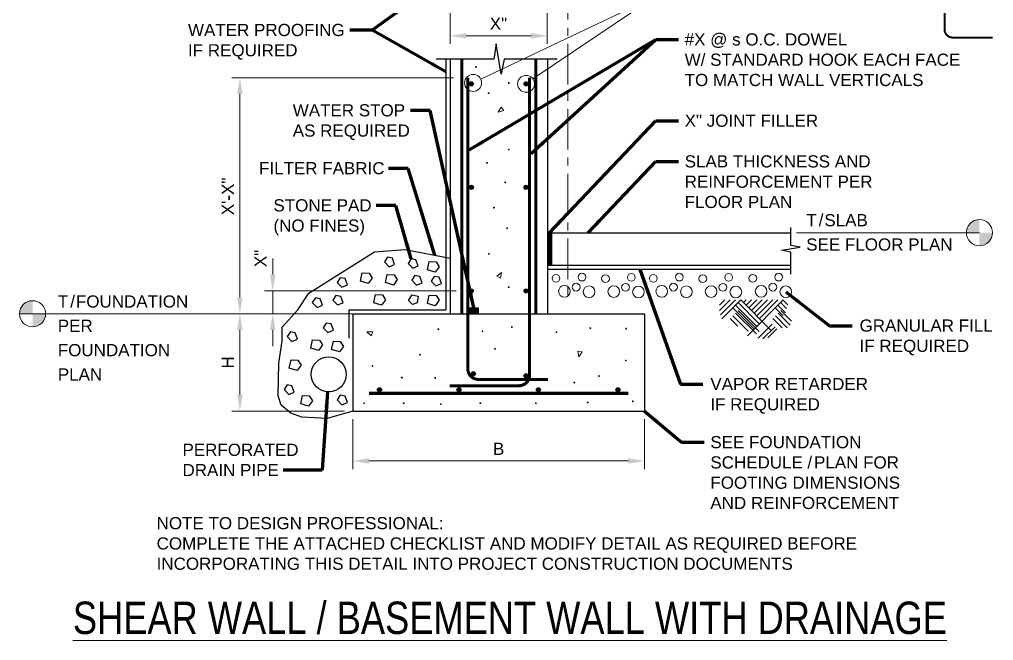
# Model space of a CAD drawing. Header units: inches. Extents: x -1212 to -1092, y 1785 to 1942.
# Drawn here: x -1212.4 to -1092.3, y 1784.5 to 1861.1 of the extents above; entities that cross this region are included whole.
import ezdxf

# ---------------------------------------------------------------- set-up
doc = ezdxf.new("R2010")
doc.units = ezdxf.units.IN
doc.header["$LTSCALE"] = 5
doc.header["$MEASUREMENT"] = 0
doc.linetypes.add('CENTER', pattern=[2, 1.25, -0.25, 0.25, -0.25])
for name, color, linetype, lineweight in [('S-ANNO-DIMS', 1, 'Continuous', 20), ('S-ANNO-TEXT', 7, 'Continuous', 20), ('S-DETL', 3, 'Continuous', 30), ('S-DETL-PATT', 7, 'Continuous', 15), ('S-GRID', 9, 'CENTER', 20)]:
    doc.layers.add(name, color=color, linetype=linetype, lineweight=lineweight)
doc.styles.add('Romans', font='arial.ttf')
doc.dimstyles.get("Standard").update_dxf_attribs({"dimtxt": 0.18, "dimasz": 0.18, "dimexe": 0.18, "dimexo": 0.0625, "dimgap": 0.09, "dimtad": 0, "dimtih": 1, "dimtoh": 1, "dimdec": 4, "dimzin": 0, "dimdsep": 46, "dimtxsty": 'Standard', "dimcen": 0.09, "dimadec": 0, "dimazin": 0, "dimtfac": 1, "dimtdec": 4, "dimtofl": 0, "dimtmove": 0, "dimatfit": 3, "dimfxl": 1, "dimtolj": 1, "dimtzin": 0, "dimarcsym": 0})

# ---------------------------------------------------------------- blocks, each defined once
blk = doc.blocks.new('*D6')
at = {"layer": 'Defpoints', "color": 0, "transparency": 16777216}
for p in [(-1185.2, 1824.81), (-1171.29, 1824.81), (-1171.29, 1812.81)]:
    blk.add_point(p, dxfattribs=at)
at = {"layer": 'S-ANNO-DIMS', "transparency": 16777216}
for p, q in [((-1172.29, 1824.81), (-1186.2, 1824.81)), ((-1185.2, 1814.81), (-1185.2, 1822.81)), ((-1172.29, 1812.81), (-1186.2, 1812.81))]:
    blk.add_line(p, q, dxfattribs=at)
for points in [[(-1185.54, 1822.81), (-1184.87, 1822.81), (-1185.2, 1824.81)], [(-1185.54, 1814.81), (-1184.87, 1814.81), (-1185.2, 1812.81)]]:
    blk.add_solid(points, dxfattribs=at)
at = {"layer": 'S-ANNO-DIMS', "transparency": 16777216, "insert": (-1186.7, 1818.81), "char_height": 1.5, "attachment_point": 5, "rotation": 90, "style": 'Romans'}
blk.add_mtext('\\A1;H', dxfattribs=at)
blk = doc.blocks.new('*D7')
at = {"layer": 'Defpoints', "color": 0, "transparency": 16777216}
for p in [(-1171.29, 1812.81), (-1135.29, 1812.81), (-1171.29, 1806.65)]:
    blk.add_point(p, dxfattribs=at)
at = {"layer": 'S-ANNO-DIMS', "transparency": 16777216}
for p, q in [((-1171.29, 1811.81), (-1171.29, 1805.65)), ((-1135.29, 1811.81), (-1135.29, 1805.65)), ((-1137.29, 1806.65), (-1169.29, 1806.65))]:
    blk.add_line(p, q, dxfattribs=at)
for points in [[(-1169.29, 1806.98), (-1169.29, 1806.31), (-1171.29, 1806.65)], [(-1137.29, 1806.98), (-1137.29, 1806.31), (-1135.29, 1806.65)]]:
    blk.add_solid(points, dxfattribs=at)
at = {"layer": 'S-ANNO-DIMS', "transparency": 16777216, "insert": (-1153.29, 1808.15), "char_height": 1.5, "attachment_point": 5, "style": 'Romans'}
blk.add_mtext('\\A1;B', dxfattribs=at)
blk = doc.blocks.new('*D8')
at = {"layer": 'Defpoints', "color": 0, "transparency": 16777216}
for p in [(-1159.29, 1864.09), (-1147.29, 1864.09), (-1159.29, 1859.08)]:
    blk.add_point(p, dxfattribs=at)
at = {"layer": 'S-ANNO-DIMS', "transparency": 16777216}
for p, q in [((-1159.29, 1863.09), (-1159.29, 1858.08)), ((-1147.29, 1863.09), (-1147.29, 1858.08)), ((-1149.29, 1859.08), (-1157.29, 1859.08))]:
    blk.add_line(p, q, dxfattribs=at)
for points in [[(-1157.29, 1859.42), (-1157.29, 1858.75), (-1159.29, 1859.08)], [(-1149.29, 1859.42), (-1149.29, 1858.75), (-1147.29, 1859.08)]]:
    blk.add_solid(points, dxfattribs=at)
at = {"layer": 'S-ANNO-DIMS', "transparency": 16777216, "insert": (-1153.32, 1860.58), "char_height": 1.5, "attachment_point": 5, "style": 'Romans'}
blk.add_mtext('\\A1;X"', dxfattribs=at)
blk = doc.blocks.new('*D4')
at = {"layer": 'Defpoints', "color": 0, "transparency": 16777216}
for p in [(-1181.16, 1827.63), (-1157.54, 1827.63), (-1159.79, 1824.81)]:
    blk.add_point(p, dxfattribs=at)
at = {"layer": 'S-ANNO-DIMS', "transparency": 16777216}
for p, q in [((-1181.16, 1829.63), (-1181.16, 1831.63)), ((-1158.54, 1827.63), (-1182.16, 1827.63)), ((-1181.16, 1824.81), (-1181.16, 1827.63)), ((-1160.79, 1824.81), (-1182.16, 1824.81)), ((-1181.16, 1822.81), (-1181.16, 1820.81))]:
    blk.add_line(p, q, dxfattribs=at)
for points in [[(-1181.49, 1829.63), (-1180.82, 1829.63), (-1181.16, 1827.63)], [(-1181.49, 1822.81), (-1180.82, 1822.81), (-1181.16, 1824.81)]]:
    blk.add_solid(points, dxfattribs=at)
at = {"layer": 'S-ANNO-DIMS', "transparency": 16777216, "insert": (-1182.66, 1831.63), "char_height": 1.5, "attachment_point": 5, "rotation": 90, "style": 'Romans'}
blk.add_mtext('\\A1;X"', dxfattribs=at)
blk = doc.blocks.new('*D12')
at = {"layer": 'Defpoints', "color": 0, "transparency": 16777216}
for p in [(-1185.2, 1853.91), (-1157.85, 1853.91), (-1171.29, 1824.81)]:
    blk.add_point(p, dxfattribs=at)
at = {"layer": 'S-ANNO-DIMS', "transparency": 16777216}
for p, q in [((-1158.85, 1853.91), (-1186.2, 1853.91)), ((-1185.2, 1826.81), (-1185.2, 1851.91)), ((-1172.29, 1824.81), (-1186.2, 1824.81))]:
    blk.add_line(p, q, dxfattribs=at)
for points in [[(-1185.54, 1851.91), (-1184.87, 1851.91), (-1185.2, 1853.91)], [(-1185.54, 1826.81), (-1184.87, 1826.81), (-1185.2, 1824.81)]]:
    blk.add_solid(points, dxfattribs=at)
at = {"layer": 'S-ANNO-DIMS', "transparency": 16777216, "insert": (-1186.7, 1839.28), "char_height": 1.5, "attachment_point": 5, "rotation": 90, "style": 'Romans'}
blk.add_mtext('\\A1;X\'-X"', dxfattribs=at)

msp = doc.modelspace()

# ---------------------------------------------------------------- hatches: boundary and pattern name
at = {"layer": 'S-ANNO-TEXT'}
h = msp.add_hatch(color=256, dxfattribs=at)
h.dxf.hatch_style = 1
h.paths.add_polyline_path([(-1094.0003553, 1836.4207286, 0.4142135624), (-1095.6139295, 1834.8071545), (-1094.0003553, 1834.8071545)])
h = msp.add_hatch(color=256, dxfattribs=at)
h.dxf.hatch_style = 1
h.paths.add_polyline_path([(-1092.3863921, 1834.8058807), (-1093.9999662, 1834.8058807), (-1093.9999662, 1833.1923065, 0.4142135624)])
h = msp.add_hatch(color=256, dxfattribs=at)
h.dxf.hatch_style = 1
h.paths.add_polyline_path([(-1210.7732071, 1826.4207286, 0.4142135624), (-1212.3867812, 1824.8071545), (-1210.7732071, 1824.8071545)])
h = msp.add_hatch(color=256, dxfattribs=at)
h.dxf.hatch_style = 1
h.paths.add_polyline_path([(-1209.1592438, 1824.8058807), (-1210.7728179, 1824.8058807), (-1210.7728179, 1823.1923065, 0.4142135624)])
at = {"layer": 'S-DETL'}
h = msp.add_hatch(color=256, dxfattribs=at)
h.dxf.hatch_style = 1
h.paths.add_polyline_path([(-1156.9107945, 1853.1625642, 1), (-1156.4107945, 1853.1625642, 1)])
h = msp.add_hatch(color=256, dxfattribs=at)
h.dxf.hatch_style = 1
h.paths.add_polyline_path([(-1150.1607945, 1853.1625642, 1), (-1149.6607945, 1853.1625642, 1)])
h = msp.add_hatch(color=256, dxfattribs=at)
h.dxf.hatch_style = 1
h.paths.add_polyline_path([(-1156.905907, 1840.3959253, 1), (-1156.405907, 1840.3959253, 1)])
h = msp.add_hatch(color=256, dxfattribs=at)
h.dxf.hatch_style = 1
h.paths.add_polyline_path([(-1150.165682, 1840.3959253, 1), (-1149.665682, 1840.3959253, 1)])
h = msp.add_hatch(color=256, dxfattribs=at)
h.dxf.hatch_style = 1
h.paths.add_polyline_path([(-1156.9107945, 1827.6292864, 1), (-1156.4107945, 1827.6292864, 1)])
h = msp.add_hatch(color=256, dxfattribs=at)
h.dxf.hatch_style = 1
h.paths.add_polyline_path([(-1150.1607945, 1827.6292864, 1), (-1149.6607945, 1827.6292864, 1)])
at = {"layer": 'S-DETL', "linetype": 'Continuous'}
h = msp.add_hatch(color=256, dxfattribs=at)
h.dxf.hatch_style = 1
h.paths.add_polyline_path([(-1155.8343387, 1825.5333961), (-1156.8921926, 1825.5333961), (-1156.8921926, 1824.8071545), (-1155.8343387, 1824.8071545)])
at = {"layer": 'S-DETL'}
h = msp.add_hatch(color=256, dxfattribs=at)
h.dxf.hatch_style = 1
h.paths.add_polyline_path([(-1156.154513, 1817.4034355, 1), (-1156.654513, 1817.4034355, 1)])
h = msp.add_hatch(color=256, dxfattribs=at)
h.dxf.hatch_style = 1
h.paths.add_polyline_path([(-1150.1663571, 1817.1471539, 1), (-1149.6663571, 1817.1471539, 1)])
h = msp.add_hatch(color=256, dxfattribs=at)
h.dxf.hatch_style = 1
h.paths.add_polyline_path([(-1167.7379515, 1815.4321545, 1), (-1168.2379515, 1815.4321545, 1)])
h = msp.add_hatch(color=256, dxfattribs=at)
h.dxf.hatch_style = 1
h.paths.add_polyline_path([(-1157.9365135, 1815.4321545, 1), (-1158.4365135, 1815.4321545, 1)])
h = msp.add_hatch(color=256, dxfattribs=at)
h.dxf.hatch_style = 1
h.paths.add_polyline_path([(-1148.1350755, 1815.4321545, 1), (-1148.6350755, 1815.4321545, 1)])
h = msp.add_hatch(color=256, dxfattribs=at)
h.dxf.hatch_style = 1
h.paths.add_polyline_path([(-1138.3336376, 1815.4321545, 1), (-1138.8336376, 1815.4321545, 1)])

# ---------------------------------------------------------------- linework, layer by layer
at = {"layer": 'S-ANNO-TEXT'}
for p, q in [((-1094.0003553, 1834.8071545), (-1116.5493044, 1834.8071545)), ((-1173.033448, 1824.8071545), (-1212.3867812, 1824.8071545))]:
    msp.add_line(p, q, dxfattribs=at)
for points in [[(-1155.5008475, 1853.7414842), (-1133.901355, 1863.9970178), (-1131.1276522, 1863.9963387)], [(-1149.0573939, 1853.7680707), (-1133.901355, 1863.9970178), (-1131.1276522, 1863.9963387)]]:
    msp.add_lwpolyline(points, dxfattribs=at)
for centre, radius in [((-1156.4371065, 1853.274205), 1.0463894), ((-1149.9107945, 1853.1625642), 1.0463894), ((-1094.0003553, 1834.8071545), 1.6135741), ((-1210.7732071, 1824.8071545), 1.6135741)]:
    msp.add_circle(centre, radius, dxfattribs=at)
at = {"layer": 'S-DETL', "linetype": 'Continuous'}
for p, q in [((-1159.7857945, 1856.2200344), (-1159.7857945, 1825.3071545)), ((-1159.2857945, 1856.2200344), (-1159.2857945, 1824.8071545)), ((-1159.2857945, 1856.2200344), (-1159.2857945, 1824.8071545)), ((-1147.2857945, 1856.2200344), (-1147.2857945, 1824.8071545)), ((-1147.2857945, 1834.8071545), (-1117.2474986, 1834.8071545)), ((-1147.1607945, 1834.8071545), (-1147.1607945, 1830.8071545)), ((-1147.0357945, 1834.8071545), (-1147.0357945, 1830.8071545)), ((-1146.9107945, 1834.8071545), (-1146.9107945, 1830.8071545)), ((-1146.9107945, 1834.8071545), (-1146.9107945, 1830.8071545)), ((-1146.7857945, 1834.8071545), (-1146.7857945, 1830.8071545)), ((-1147.2857945, 1830.8071545), (-1117.2474986, 1830.8071545)), ((-1147.2857945, 1830.3071545), (-1117.2474986, 1830.3071545)), ((-1171.7857945, 1825.3071545), (-1159.7857945, 1825.3071545)), ((-1171.7857945, 1825.3071545), (-1171.7857945, 1821.8071545)), ((-1171.2857945, 1824.8071545), (-1159.2857945, 1824.8071545)), ((-1171.2857945, 1824.8071545), (-1171.2857945, 1812.8071545)), ((-1159.2857945, 1824.8071545), (-1147.2857945, 1824.8071545)), ((-1147.2857945, 1824.8071545), (-1135.2857945, 1824.8071545)), ((-1135.2857945, 1824.8071545), (-1135.2857945, 1812.8071545)), ((-1171.2857945, 1812.8071545), (-1135.2857945, 1812.8071545))]:
    msp.add_line(p, q, dxfattribs=at)
at = {"layer": 'S-DETL'}
for p, q in [((-1166.9959891, 1831.7884051), (-1167.3794517, 1831.2071793)), ((-1167.3794517, 1831.2071793), (-1166.7980747, 1830.6135856)), ((-1166.402246, 1831.6771049), (-1166.9959891, 1831.7884051)), ((-1166.7980747, 1830.6135856), (-1166.1177431, 1830.8980173)), ((-1166.1177431, 1830.8980173), (-1166.402246, 1831.6771049)), ((-1164.0876607, 1831.5876383), (-1164.4711233, 1831.0064125)), ((-1164.4711233, 1831.0064125), (-1163.8897464, 1830.4128188)), ((-1163.4939176, 1831.4763381), (-1164.0876607, 1831.5876383)), ((-1163.2094147, 1830.6972505), (-1163.4939176, 1831.4763381)), ((-1162.0769469, 1830.2236104), (-1161.8637964, 1831.239673)), ((-1161.8637964, 1831.239673), (-1161.0131527, 1831.2005626)), ((-1161.0131527, 1831.2005626), (-1160.6296902, 1830.6069716)), ((-1170.3354599, 1828.820397), (-1170.1223094, 1829.8364596)), ((-1170.1223094, 1829.8364596), (-1169.2716658, 1829.7973492)), ((-1169.2716658, 1829.7973492), (-1168.8882032, 1829.2037582)), ((-1167.2355756, 1828.6451973), (-1167.022425, 1829.66126)), ((-1167.022425, 1829.66126), (-1166.1717814, 1829.6221495)), ((-1166.1717814, 1829.6221495), (-1165.7883189, 1829.0285586)), ((-1163.612781, 1829.5136942), (-1163.9962436, 1828.9324684)), ((-1163.8897464, 1830.4128188), (-1163.2094147, 1830.6972505)), ((-1163.0190379, 1829.4023941), (-1163.612781, 1829.5136942)), ((-1161.1121124, 1829.9268135), (-1162.0769469, 1830.2236104)), ((-1160.6296902, 1830.6069716), (-1161.1121124, 1829.9268135)), ((-1172.8181095, 1829.2476561), (-1173.2015721, 1828.6664302)), ((-1173.2015721, 1828.6664302), (-1172.6201951, 1828.0728365)), ((-1172.2243663, 1829.1363559), (-1172.8181095, 1829.2476561)), ((-1172.6201951, 1828.0728365), (-1171.9398635, 1828.3572682)), ((-1171.9398635, 1828.3572682), (-1172.2243663, 1829.1363559)), ((-1169.3706255, 1828.5236001), (-1170.3354599, 1828.820397)), ((-1168.8882032, 1829.2037582), (-1169.3706255, 1828.5236001)), ((-1166.2707411, 1828.3484005), (-1167.2355756, 1828.6451973)), ((-1165.7883189, 1829.0285586), (-1166.2707411, 1828.3484005)), ((-1163.9962436, 1828.9324684), (-1163.4148666, 1828.3388747)), ((-1163.4148666, 1828.3388747), (-1162.734535, 1828.6233064)), ((-1162.734535, 1828.6233064), (-1163.0190379, 1829.4023941)), ((-1161.2383774, 1829.4137463), (-1161.62184, 1828.8325205)), ((-1161.62184, 1828.8325205), (-1161.0404631, 1828.2389268)), ((-1160.6446343, 1829.3024461), (-1161.2383774, 1829.4137463)), ((-1161.0404631, 1828.2389268), (-1160.3601314, 1828.5233585)), ((-1160.3601314, 1828.5233585), (-1160.6446343, 1829.3024461)), ((-1168.6955508, 1826.1455804), (-1168.4824002, 1827.1616431)), ((-1168.4824002, 1827.1616431), (-1167.6317566, 1827.1225326)), ((-1167.6317566, 1827.1225326), (-1167.248294, 1826.5289417)), ((-1164.4090062, 1826.4246534), (-1163.9596963, 1827.1235621)), ((-1163.9596963, 1827.1235621), (-1163.2358986, 1826.9826035)), ((-1162.0769469, 1826.0882212), (-1161.8637964, 1827.1042838)), ((-1161.8637964, 1827.1042838), (-1161.0131527, 1827.0651734)), ((-1175.891292, 1826.7606678), (-1176.2747546, 1826.179442)), ((-1176.2747546, 1826.179442), (-1175.6933776, 1825.5858483)), ((-1175.2975489, 1826.6493676), (-1175.891292, 1826.7606678)), ((-1175.013046, 1825.87028), (-1175.2975489, 1826.6493676)), ((-1173.352256, 1827.0649427), (-1173.7357186, 1826.4837169)), ((-1173.7357186, 1826.4837169), (-1173.1543416, 1825.8901232)), ((-1172.7585129, 1826.9536425), (-1173.352256, 1827.0649427)), ((-1173.1543416, 1825.8901232), (-1172.47401, 1826.1745549)), ((-1172.47401, 1826.1745549), (-1172.7585129, 1826.9536425)), ((-1167.7307163, 1825.8487836), (-1168.6955508, 1826.1455804)), ((-1167.248294, 1826.5289417), (-1167.7307163, 1825.8487836)), ((-1163.9159167, 1825.9329932), (-1164.4090062, 1826.4246534)), ((-1163.3569537, 1826.1620762), (-1163.9159167, 1825.9329932)), ((-1163.2358986, 1826.9826035), (-1163.3569537, 1826.1620762)), ((-1161.1121124, 1825.7914244), (-1162.0769469, 1826.0882212)), ((-1160.6296902, 1826.4715824), (-1161.1121124, 1825.7914244)), ((-1161.0131527, 1827.0651734), (-1160.6296902, 1826.4715824)), ((-1175.6933776, 1825.5858483), (-1175.013046, 1825.87028)), ((-1174.5466504, 1823.660031), (-1174.930113, 1823.0788052)), ((-1173.9529073, 1823.5487308), (-1174.5466504, 1823.660031)), ((-1173.6684044, 1822.7696431), (-1173.9529073, 1823.5487308)), ((-1178.9811822, 1822.5655933), (-1179.3646448, 1821.9843675)), ((-1178.3874391, 1822.4542931), (-1178.9811822, 1822.5655933)), ((-1178.1029362, 1821.6752054), (-1178.3874391, 1822.4542931)), ((-1174.930113, 1823.0788052), (-1174.3487361, 1822.4852115)), ((-1174.3487361, 1822.4852115), (-1173.6684044, 1822.7696431)), ((-1179.3646448, 1821.9843675), (-1178.7832679, 1821.3907737)), ((-1178.7832679, 1821.3907737), (-1178.1029362, 1821.6752054)), ((-1176.4608164, 1820.5785289), (-1176.2476658, 1821.5945916)), ((-1176.2476658, 1821.5945916), (-1175.3970222, 1821.5554811)), ((-1175.3970222, 1821.5554811), (-1175.0135596, 1820.9618902)), ((-1173.8864693, 1820.3911238), (-1173.6733187, 1821.4071865)), ((-1173.6733187, 1821.4071865), (-1172.8226751, 1821.368076)), ((-1172.8226751, 1821.368076), (-1172.4392125, 1820.7744851)), ((-1175.4959819, 1820.2817321), (-1176.4608164, 1820.5785289)), ((-1175.0135596, 1820.9618902), (-1175.4959819, 1820.2817321)), ((-1172.9216348, 1820.094327), (-1173.8864693, 1820.3911238)), ((-1172.4392125, 1820.7744851), (-1172.9216348, 1820.094327)), ((-1179.1128454, 1818.0930741), (-1178.8996948, 1819.1091367)), ((-1178.8996948, 1819.1091367), (-1178.0490512, 1819.0700263)), ((-1178.0490512, 1819.0700263), (-1177.6655886, 1818.4764353)), ((-1178.1480109, 1817.7962772), (-1179.1128454, 1818.0930741)), ((-1177.6655886, 1818.4764353), (-1178.1480109, 1817.7962772)), ((-1179.377011, 1816.0360816), (-1179.7604736, 1815.4548557)), ((-1179.7604736, 1815.4548557), (-1179.1790966, 1814.861262)), ((-1178.7832679, 1815.9247814), (-1179.377011, 1816.0360816)), ((-1179.1790966, 1814.861262), (-1178.498765, 1815.1456937)), ((-1178.498765, 1815.1456937), (-1178.7832679, 1815.9247814)), ((-1177.7086511, 1813.694539), (-1177.4955006, 1814.7106016)), ((-1177.4955006, 1814.7106016), (-1176.644857, 1814.6714912)), ((-1176.2613944, 1814.0779002), (-1176.7438167, 1813.3977421)), ((-1176.644857, 1814.6714912), (-1176.2613944, 1814.0779002)), ((-1172.8261574, 1814.7631133), (-1173.20962, 1814.1818875)), ((-1173.20962, 1814.1818875), (-1172.628243, 1813.5882938)), ((-1172.2324143, 1814.6518131), (-1172.8261574, 1814.7631133)), ((-1171.9479114, 1813.8727255), (-1172.2324143, 1814.6518131)), ((-1176.7438167, 1813.3977421), (-1177.7086511, 1813.694539)), ((-1172.628243, 1813.5882938), (-1171.9479114, 1813.8727255))]:
    msp.add_line(p, q, dxfattribs=at)
at = {"layer": 'S-DETL', "lineweight": 25, "const_width": 0.25}
msp.add_lwpolyline([(-1098.2989791, 1868.8069169), (-1098.2989791, 1859.8727511, 0.4142135624), (-1097.2989791, 1858.8727511), (-1092.3867812, 1858.8727511)], format="xyb", dxfattribs=at)
at = {"layer": 'S-DETL', "linetype": 'Continuous'}
for points in [[(-1146.0876982, 1856.2200344), (-1152.6016188, 1856.2200344), (-1152.9879426, 1854.3435676), (-1153.5836464, 1858.0965012), (-1153.8963909, 1856.2200344), (-1160.9838909, 1856.2200344)], [(-1117.2474986, 1829.6821362), (-1117.2474986, 1832.4209855), (-1118.4076795, 1832.6598416), (-1116.0873177, 1833.028153), (-1117.2474986, 1833.2215165), (-1117.2474986, 1835.4321727)]]:
    msp.add_lwpolyline(points, dxfattribs=at)
at = {"layer": 'S-DETL', "const_width": 0.375}
for points in [[(-1157.8482945, 1824.8071545), (-1157.8482945, 1856.2200344)], [(-1148.7232945, 1856.2200344), (-1148.7232945, 1824.8071545)], [(-1169.2857945, 1814.9946545), (-1137.2857945, 1814.9946545)]]:
    msp.add_lwpolyline(points, dxfattribs=at)
for points in [[(-1149.4732945, 1853.9125642), (-1149.4732945, 1817.2456611, -0.4142135624), (-1150.7857945, 1815.9331611), (-1159.3482945, 1815.9331611)], [(-1157.0982945, 1853.9125642), (-1157.0982945, 1818.0221539, 0.4142135624), (-1155.7857945, 1816.7096539), (-1147.2232945, 1816.7096539)]]:
    msp.add_lwpolyline(points, format="xyb", dxfattribs=at)
at = {"layer": 'S-DETL'}
msp.add_lwpolyline([(-1171.2857945, 1812.8071545), (-1174.460062, 1811.8747539), (-1177.5772222, 1812.0602533), (-1178.9255193, 1812.554912), (-1180.1006394, 1813.5194991), (-1180.4964681, 1814.6943159), (-1180.3975135, 1818.7010625), (-1180.0016797, 1821.409327), (-1180.0016797, 1823.1653696), (-1178.0596395, 1825.3047734), (-1176.6989762, 1827.3576128), (-1174.3611073, 1828.8168586), (-1168.609204, 1832.4278761), (-1164.8117121, 1832.7246729), (-1159.2857945, 1831.6665541)], dxfattribs=at)
at = {"layer": 'S-DETL', "linetype": 'Continuous'}
msp.add_lwpolyline([(-1156.8921926, 1825.5333961), (-1155.8343387, 1825.5333961), (-1155.8343387, 1824.8071545), (-1156.8921926, 1824.8071545)], close=True, dxfattribs=at)
at = {"layer": 'S-DETL'}
for centre, radius in [((-1156.6607945, 1853.1625642), 0.25), ((-1149.9107945, 1853.1625642), 0.25), ((-1156.655907, 1840.3959253), 0.25), ((-1149.915682, 1840.3959253), 0.25), ((-1156.6607945, 1827.6292864), 0.25), ((-1149.9107945, 1827.6292864), 0.25), ((-1174.2497814, 1817.3283811), 2.155117), ((-1156.404513, 1817.4034355), 0.25), ((-1149.9163571, 1817.1471539), 0.25), ((-1167.9879515, 1815.4321545), 0.25), ((-1158.1865135, 1815.4321545), 0.25), ((-1148.3850755, 1815.4321545), 0.25), ((-1138.5836376, 1815.4321545), 0.25)]:
    msp.add_circle(centre, radius, dxfattribs=at)
at = {"layer": 'S-DETL-PATT'}
for p, q in [((-1126.0536706, 1825.1994636), (-1124.7426904, 1826.5104439)), ((-1126.0536706, 1825.8549537), (-1125.3981805, 1826.5104439)), ((-1125.9430567, 1824.6545875), (-1124.0872003, 1826.5104439)), ((-1125.7516945, 1824.1904595), (-1123.4317101, 1826.5104439)), ((-1123.7594552, 1826.1826988), (-1121.1498589, 1823.5731025)), ((-1123.4317101, 1826.5104439), (-1119.7139914, 1822.7927251)), ((-1123.1039651, 1826.1826988), (-1122.77622, 1826.5104439)), ((-1122.77622, 1825.8549537), (-1122.1207299, 1826.5104439)), ((-1122.6012451, 1822.0969879), (-1118.1877891, 1826.5104439)), ((-1122.4484749, 1825.5272087), (-1121.4652398, 1826.5104439)), ((-1122.1207299, 1825.1994636), (-1120.8097496, 1826.5104439)), ((-1121.7929848, 1824.8717186), (-1120.1542595, 1826.5104439)), ((-1121.4652398, 1824.5439735), (-1119.4987694, 1826.5104439)), ((-1121.1374947, 1824.2162284), (-1118.8432792, 1826.5104439)), ((-1118.5155342, 1826.1826988), (-1117.7777882, 1825.4449447)), ((-1118.2199081, 1826.4783249), (-1117.635596, 1825.8940046)), ((-1124.4149453, 1825.5272087), (-1121.8564936, 1822.9687488)), ((-1124.0872003, 1825.8549537), (-1121.460553, 1823.2283065)), ((-1124.0704355, 1824.8717186), (-1121.5119837, 1822.3132587)), ((-1123.7426904, 1825.1994636), (-1121.1671877, 1822.623961)), ((-1119.1710243, 1825.5272087), (-1118.1877891, 1824.5439735)), ((-1118.8432792, 1825.8549537), (-1117.9009548, 1824.9126211)), ((-1118.8265144, 1824.8717186), (-1117.3386502, 1823.3838543)), ((-1118.4987694, 1825.1994636), (-1117.1877891, 1823.8884834)), ((-1124.7259256, 1824.2162284), (-1123.7870343, 1823.2773371)), ((-1124.3981805, 1824.5439735), (-1122.5216516, 1822.6674364)), ((-1121.2896988, 1821.7854334), (-1119.5507983, 1823.524334)), ((-1119.4820046, 1824.2162284), (-1118.3180589, 1823.0522746)), ((-1119.1542595, 1824.5439735), (-1117.7004971, 1823.0902029)), ((-1120.6930144, 1821.7001951), (-1119.2098369, 1823.1833726)), ((-1120.0792872, 1821.836578), (-1118.9711647, 1822.9447005))]:
    msp.add_line(p, q, dxfattribs=at)
at = {"layer": 'S-DETL-PATT', "flags": 128}
for points in [[(-1156.0941806, 1855.1935791, -1), (-1156.1121844, 1855.295684, -1)], [(-1152.0206745, 1853.215615, -1), (-1152.0386783, 1853.3177199, -1)], [(-1154.5200548, 1851.9666367, -1), (-1154.5380586, 1852.0687415, -1)], [(-1152.0206745, 1845.011348, -1), (-1152.0386783, 1845.1134528, -1)], [(-1154.7123185, 1843.3780722, -1), (-1154.7303223, 1843.480177, -1)], [(-1152.4711396, 1840.9595452, -1), (-1152.4891435, 1841.06165, -1)], [(-1153.8628151, 1837.8420582, -1), (-1153.880819, 1837.944163, -1)], [(-1152.2311947, 1835.3001089, -1), (-1152.2491985, 1835.4022138, -1)], [(-1154.4866667, 1832.1346639, -1), (-1154.5046706, 1832.2367687, -1)], [(-1152.0392387, 1828.0500414, -1), (-1152.0572425, 1828.1521463, -1)], [(-1160.7172769, 1822.8400764, -1), (-1160.7352808, 1822.9421813, -1)], [(-1155.2723428, 1822.6040411, -1), (-1155.2903466, 1822.706146, -1)], [(-1151.6630956, 1823.1179394, -1), (-1151.6810994, 1823.2200443, -1)], [(-1146.1443879, 1822.4944409, -1), (-1146.1623917, 1822.5965458, -1)], [(-1141.9693614, 1822.9740543, -1), (-1141.9873652, 1823.0761592, -1)], [(-1137.5543952, 1822.9260935, -1), (-1137.572399, 1823.0281984, -1)], [(-1153.7266117, 1820.4207962, -1), (-1153.7446156, 1820.5229011, -1)], [(-1162.9870405, 1819.7027804, -1), (-1163.0050443, 1819.8048853, -1)], [(-1137.6033567, 1818.9956347, -1), (-1137.6213606, 1819.0977396, -1)], [(-1168.8430704, 1818.3218083, -1), (-1168.8610742, 1818.4239132, -1)], [(-1165.2439118, 1816.8829682, -1), (-1165.2619156, 1816.985073, -1)], [(-1161.1168796, 1816.8350074, -1), (-1161.1348834, 1816.9371122, -1)], [(-1143.9564088, 1816.265611, -1), (-1143.9744127, 1816.3677158, -1)], [(-1140.9136088, 1817.0748141, -1), (-1140.9316127, 1817.1769189, -1)], [(-1142.300721, 1813.8051156, -1), (-1142.3187248, 1813.9072204, -1)], [(-1136.7385876, 1813.9573298, -1), (-1136.7565914, 1814.0594347, -1)], [(-1169.8667812, 1813.7299837, -1), (-1169.884785, 1813.8320886, -1)], [(-1164.9952955, 1813.7299837, -1), (-1165.0132994, 1813.8320886, -1)], [(-1160.4103688, 1813.6026956, -1), (-1160.4283726, 1813.7048004, -1)], [(-1155.5388831, 1813.7299837, -1), (-1155.5568869, 1813.8320886, -1)], [(-1148.6877886, 1813.7137517, -1), (-1148.7057925, 1813.8158566, -1)]]:
    msp.add_lwpolyline(points, format="xyb", close=True, dxfattribs=at)
for points in [[(-1152.6573983, 1849.8776436), (-1153.3563174, 1849.6565433), (-1152.9942815, 1850.2870319)], [(-1153.5155148, 1829.4600249), (-1152.9343664, 1829.9068357), (-1153.058929, 1829.1905467)], [(-1169.0037723, 1822.0656899), (-1169.5447104, 1822.5604215), (-1168.8176733, 1822.5621336)], [(-1143.0062861, 1820.1142517), (-1143.3995686, 1819.4956225), (-1143.5275034, 1820.2113169)]]:
    msp.add_lwpolyline(points, close=True, dxfattribs=at)
at = {"layer": 'S-DETL-PATT'}
for centre, radius in [((-1146.2123093, 1829.172453), 0.4799992), ((-1143.0148148, 1829.3272027), 0.4799992), ((-1140.1209681, 1829.1429073), 0.4799992), ((-1136.9234735, 1829.297657), 0.4799992), ((-1134.2070456, 1829.172453), 0.4799992), ((-1131.009551, 1829.3272027), 0.4799992), ((-1128.1157043, 1829.1429073), 0.4799992), ((-1124.9182098, 1829.297657), 0.4799992), ((-1121.9514938, 1829.172453), 0.4799992), ((-1118.7539992, 1829.3272027), 0.4799992), ((-1143.7370635, 1828.0894548), 0.4799992), ((-1137.6457223, 1828.0599091), 0.4799992), ((-1131.7317998, 1828.0894548), 0.4799992), ((-1125.6404585, 1828.0599091), 0.4799992), ((-1119.476248, 1828.0894548), 0.4799992), ((-1145.1810611, 1827.5737057), 0.7199988), ((-1142.1380663, 1827.5222058), 0.7199988), ((-1139.0897198, 1827.54416), 0.7199988), ((-1136.046725, 1827.4926601), 0.7199988), ((-1133.1757973, 1827.5737057), 0.7199988), ((-1130.1328025, 1827.5222058), 0.7199988), ((-1127.0844561, 1827.54416), 0.7199988), ((-1124.0414612, 1827.4926601), 0.7199988), ((-1120.9202456, 1827.5737057), 0.7199988), ((-1117.8772507, 1827.5222058), 0.7199988)]:
    msp.add_circle(centre, radius, dxfattribs=at)
at = {"layer": 'S-GRID', "linetype": 'CENTER', "ltscale": 0.8}
msp.add_line((-1144.727364, 1938.080647), (-1144.7517689, 1826.1822934), dxfattribs=at)

# ---------------------------------------------------------------- texts
at = {"layer": 'S-ANNO-TEXT', "style": 'Romans'}
for s, insert, char_height, attachment_point in [('\\A1;WATER PROOFING\\PIF REQUIRED', (-1191.6025362, 1860.5551874), 1.499999989, 1), ('\\A1;#X @ s O.C. DOWEL \\PW/ STANDARD{\\A0; HOOK EACH FACE \\PTO MATCH WALL VERTICALS}', (-1130.3515608, 1859.3911609), 1.499999989, 1), ('\\A1;WATER STOP\\PAS REQUIRED', (-1178.6841441, 1850.6505323), 1.499999989, 1), ('\\A1;X" JOINT FILLER', (-1130.3515608, 1849.3721018), 1.499999989, 1), ('\\A1;SLAB THICKNESS AND \\PREINFORCEMENT PER \\PFLOOR PLAN', (-1130.3515608, 1844.3491424), 1.499999989, 1), ('\\A1;FILTER FABRIC', (-1182.8447668, 1843.5057376), 1.499999989, 1), ('\\A1;STONE PAD \\P(NO FINES)', (-1181.0652242, 1838.9295228), 1.499999989, 1), ('\\A1;GRANULAR FILL \\PIF REQUIRED', (-1108.7805902, 1824.0997848), 1.499999989, 1), ('\\A1;VAPOR RETARDER \\PIF REQUIRED', (-1127.1831278, 1816.8958006), 1.499999989, 1), ('\\A1;\\pxql;SEE FOUNDATION \\PSCHEDUL{\\T1.4;E/}PLAN FOR \\PFOOTING DIMENSIONS \\PAND REINFORCEMENT', (-1127.1831278, 1809.7259507), 1.499999989, 1), ('\\A1;PERFORATED \\PDRAIN PIPE ', (-1192.2815752, 1808.7784377), 1.499999989, 1), ('{\\W0.8;\\LSHEAR WALL / BASEMENT WALL WITH DRAINAGE}', (-1151.9064483, 1789.3075731), 4, 2)]:
    msp.add_mtext(s, dxfattribs=dict(at, insert=insert, char_height=char_height, attachment_point=attachment_point))
at = {"layer": 'S-ANNO-TEXT', "char_height": 1.499999989, "attachment_point": 1, "line_spacing_factor": 1.2, "style": 'Romans'}
for s, insert in [('\\A1;{\\T1.2;T/}SLAB \\PSEE FLOOR PLAN', (-1115.3586098, 1837.0985937)), ('\\A1;{\\T1.2;T/}FOUNDATION \\PPER \\PFOUNDATION \\PPLAN', (-1207.6596329, 1827.0730139))]:
    msp.add_mtext(s, dxfattribs=dict(at, insert=insert))
at = {"layer": 'S-ANNO-TEXT', "insert": (-1195.474946, 1799.7311747), "char_height": 1.499999989, "width": 159.842980143, "attachment_point": 1, "style": 'Romans'}
msp.add_mtext('NOTE TO DESIGN PROFESSIONAL: \\PCOMPLETE THE ATTACHED CHECKLIST AND MODIFY DETAIL AS REQUIRED BEFORE \\PINCORPORATING THIS DETAIL INTO PROJECT CONSTRUCTION DOCUMENTS', dxfattribs=at)

# ---------------------------------------------------------------- dimensions: what is measured, and where the dimension line sits
at = {"layer": 'S-ANNO-DIMS'}
for base, p1, p2, angle, text, override, picture, middle in [((-1159.2857945, 1859.0840697), (-1147.2857945, 1864.0887929), (-1159.2857945, 1864.0887929), 180, 'X"', {"dimscale": 16, "dimtxt": 0.09375, "dimasz": 0.125, "dimexe": 0.0625, "dimgap": 0.0625, "dimtih": 0, "dimtoh": 0, "dimdec": 5, "dimlfac": 1, "dimrnd": 0.03125, "dimzin": 7, "dimlunit": 4, "dimtxsty": 'Romans', "dimcen": 0.125, "dimclrd": 256, "dimclre": 256, "dimclrt": 256, "dimadec": 4, "dimtdec": 5, "dimtofl": 1, "dimtvp": 1, "dimfrac": 2, "dimtzin": 3, "dimlwd": 65535, "dimlwe": 65535}, '*D8', (-1153.3223885, 1859.0840697)), ((-1185.2016731, 1853.9125642), (-1171.2857945, 1824.8071545), (-1157.8482945, 1853.9125642), 90, 'X\'-X"', {"dimscale": 16, "dimtxt": 0.09375, "dimasz": 0.125, "dimexe": 0.0625, "dimgap": 0.0625, "dimtih": 0, "dimtoh": 0, "dimdec": 5, "dimlfac": 1, "dimrnd": 0.03125, "dimzin": 7, "dimlunit": 4, "dimtxsty": 'Romans', "dimcen": 0.125, "dimclrd": 256, "dimclre": 256, "dimclrt": 256, "dimadec": 4, "dimtdec": 5, "dimtofl": 1, "dimtvp": 1, "dimfrac": 2, "dimtzin": 3, "dimlwd": 65535, "dimlwe": 65535}, '*D12', (-1185.2016731, 1839.2773289)), ((-1181.1582833, 1827.6292864), (-1159.7857945, 1824.8071545), (-1157.5388119, 1827.6292864), 90, 'X"', {"dimscale": 16, "dimtxt": 0.09375, "dimasz": 0.125, "dimexe": 0.0625, "dimgap": 0.0625, "dimtih": 0, "dimtoh": 0, "dimdec": 5, "dimlfac": 1, "dimrnd": 0.03125, "dimzin": 7, "dimlunit": 4, "dimtxsty": 'Romans', "dimcen": 0.125, "dimclrd": 256, "dimclre": 256, "dimclrt": 256, "dimadec": 4, "dimtdec": 5, "dimtofl": 1, "dimtmove": 1, "dimtvp": 1, "dimfrac": 2, "dimtzin": 3, "dimlwd": 65535, "dimlwe": 65535}, '*D4', (-1181.1582833, 1831.6292864)), ((-1185.2016731, 1824.8071545), (-1171.2857945, 1812.8071545), (-1171.2857945, 1824.8071545), 90, 'H', {"dimscale": 16, "dimtxt": 0.09375, "dimasz": 0.125, "dimexe": 0.0625, "dimgap": 0.0625, "dimtih": 0, "dimtoh": 0, "dimdec": 5, "dimlfac": 1, "dimrnd": 0.03125, "dimzin": 7, "dimlunit": 4, "dimtxsty": 'Romans', "dimcen": 0.125, "dimclrd": 256, "dimclre": 256, "dimclrt": 256, "dimadec": 4, "dimtdec": 5, "dimtofl": 1, "dimtvp": 1, "dimfrac": 2, "dimtzin": 3, "dimlwd": 65535, "dimlwe": 65535}, '*D6', (-1185.2016731, 1818.8071545)), ((-1171.2857945, 1806.6471649), (-1135.2857945, 1812.8071545), (-1171.2857945, 1812.8071545), 180, 'B', {"dimscale": 16, "dimtxt": 0.09375, "dimasz": 0.125, "dimexe": 0.0625, "dimgap": 0.0625, "dimtih": 0, "dimtoh": 0, "dimdec": 5, "dimlfac": 1, "dimrnd": 0.03125, "dimzin": 7, "dimlunit": 4, "dimtxsty": 'Romans', "dimcen": 0.125, "dimclrd": 256, "dimclre": 256, "dimclrt": 256, "dimadec": 4, "dimtdec": 5, "dimtofl": 1, "dimtvp": 1, "dimfrac": 2, "dimtzin": 3, "dimlwd": 65535, "dimlwe": 65535}, '*D7', (-1153.2857945, 1806.6471649))]:
    dim = msp.add_linear_dim(base=base, p1=p1, p2=p2, angle=angle, text=text, dimstyle='Standard', override=override, dxfattribs=at)
    dim.commit()
    dim.dimension.update_dxf_attribs({"geometry": picture, "text_midpoint": middle, "dimtype": 128})

# ---------------------------------------------------------------- leaders
at = {"layer": 'S-ANNO-TEXT'}
for points in [[(-1159.7857945, 1866.3420035), (-1168.8837449, 1859.7785844), (-1171.6574477, 1859.7785844)], [(-1159.7857945, 1854.6242649), (-1168.8837449, 1859.7785844), (-1171.6574477, 1859.7785844)], [(-1156.9107945, 1845.0101301), (-1133.901355, 1858.6150695), (-1131.1276522, 1858.6150695)], [(-1149.2857945, 1844.5666728), (-1133.901355, 1858.6150695), (-1131.1276522, 1858.6150695)], [(-1156.3632656, 1825.5333961), (-1161.7516376, 1849.8744409), (-1164.1706721, 1849.8744409)], [(-1147.0357945, 1834.8071545), (-1133.901355, 1848.5960104), (-1131.1276522, 1848.5960104)], [(-1161.1654666, 1832.0264792), (-1164.4455141, 1842.7301578), (-1166.8645487, 1842.7301578)], [(-1142.2512238, 1834.8071545), (-1133.901355, 1843.573051), (-1131.1276522, 1843.573051)], [(-1164.0876607, 1831.5876383), (-1165.9923698, 1838.1534314), (-1168.4114044, 1838.1534314)], [(-1135.8718326, 1830.3071545), (-1130.8847729, 1816.1070776), (-1128.1110702, 1816.1070776)], [(-1117.8772507, 1827.5222058), (-1112.4822354, 1823.3110618), (-1109.7085327, 1823.3110618)], [(-1174.3946789, 1815.1781406), (-1175.0459802, 1805.5129998), (-1179.8840492, 1805.5129998)], [(-1135.2857945, 1812.8071545), (-1130.7329219, 1808.9498593), (-1127.9592192, 1808.9498593)]]:
    msp.add_leader(points, dimstyle='Standard', override={"dimscale": 16, "dimtxt": 0.09375, "dimasz": 0.125, "dimexe": 0.0625, "dimgap": 0.0625, "dimtad": 0, "dimtih": 0, "dimtoh": 0, "dimdec": 5, "dimlfac": 16, "dimrnd": 0.03125, "dimzin": 7, "dimlunit": 4, "dimtxsty": 'Romans', "dimcen": 0.125, "dimclrd": 256, "dimclre": 256, "dimclrt": 256, "dimadec": 4, "dimtdec": 5, "dimtofl": 1, "dimtvp": 1, "dimfrac": 2, "dimtzin": 3, "dimlwd": 65535, "dimlwe": 65535}, dxfattribs=at)

doc.saveas('drawing.dxf')
